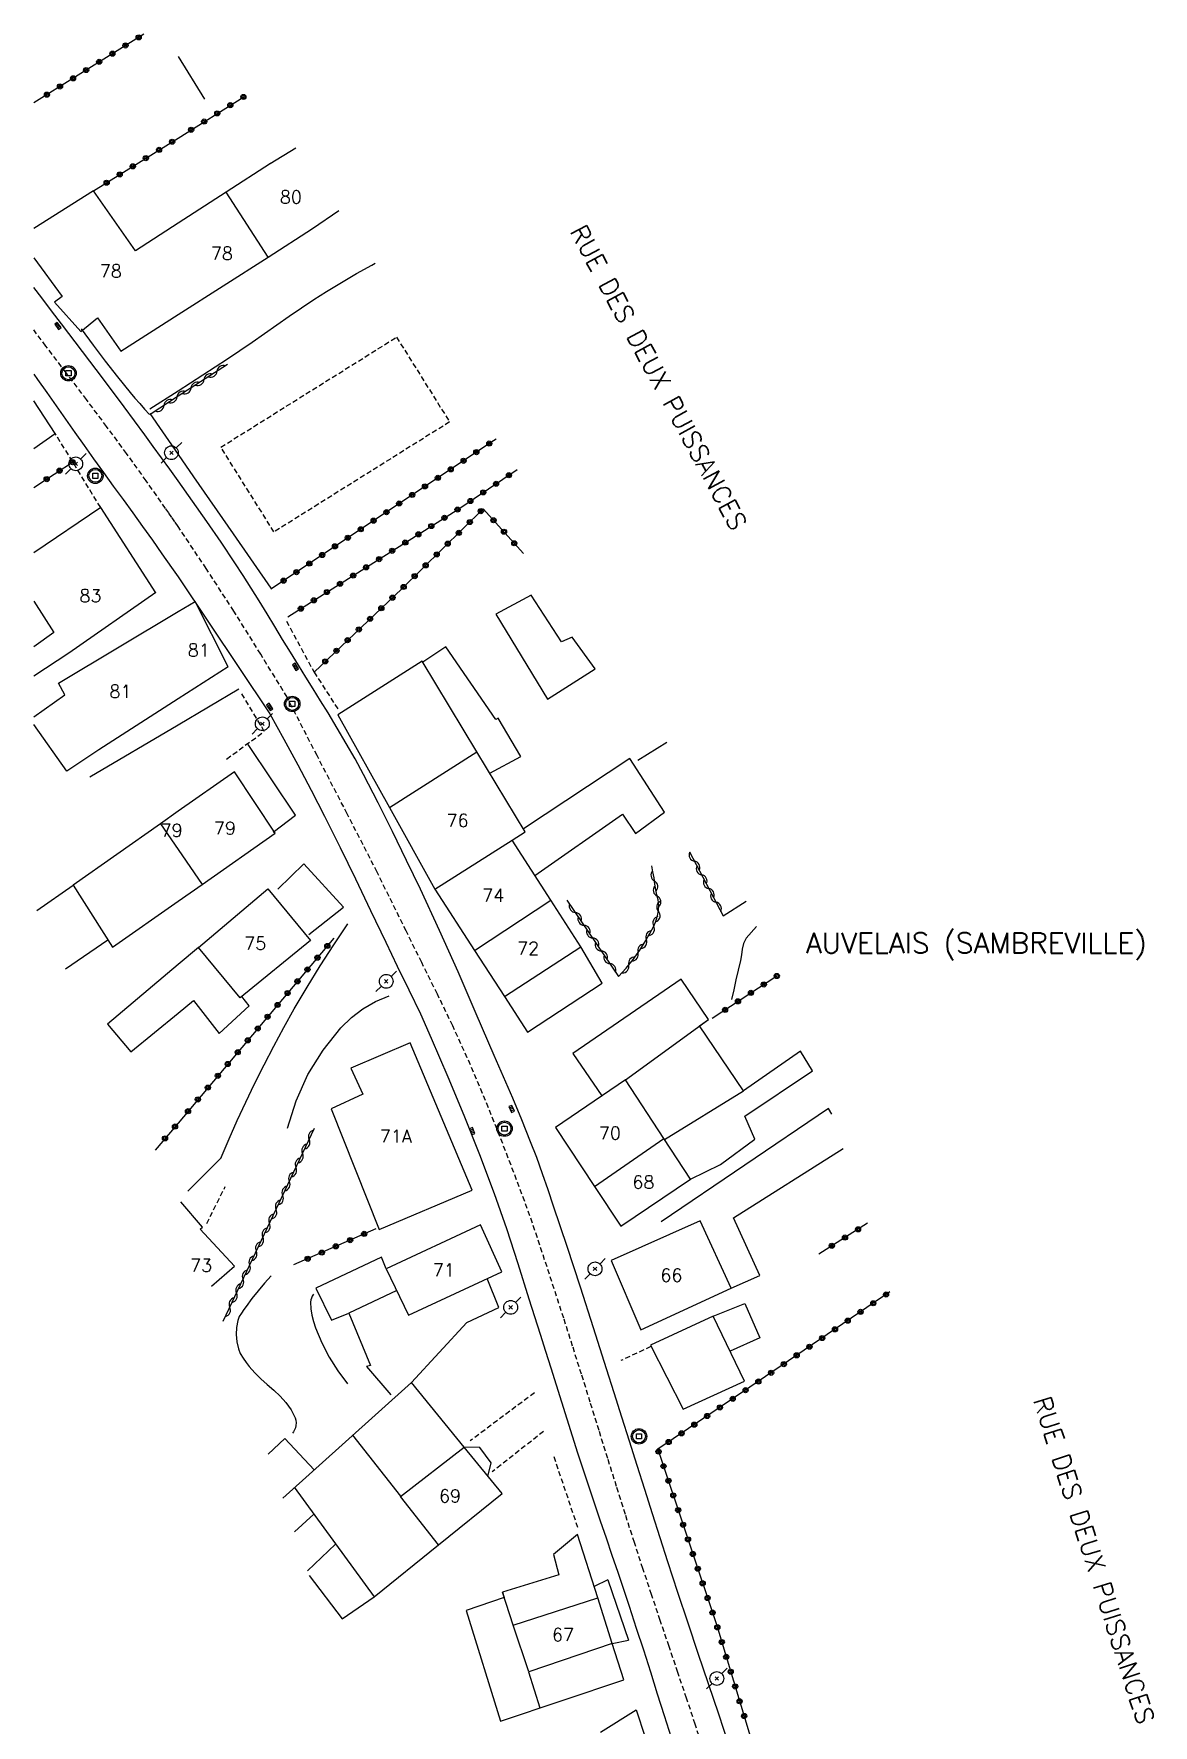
# Model space of a CAD drawing. Header units: millimetres. Extents: x 169000 to 170001, y 127000 to 128001.
# Drawn here: x 169000 to 169108.7, y 127426.9 to 127591.1 of the extents above; entities that cross this region are included whole.
import ezdxf
from ezdxf.enums import TextEntityAlignment as Align

# ---------------------------------------------------------------- set-up
doc = ezdxf.new("R2010")
doc.units = ezdxf.units.MM
doc.linetypes.add('DASHED', pattern=[0.75, 0.5, -0.25])
doc.layers.get('0').update_dxf_attribs({"linetype": 'CONTINUOUS'})
for name, color, linetype in [('W0001', 6, 'DASHED'), ('W0014', 7, 'CONTINUOUS'), ('W0017', 7, 'CONTINUOUS'), ('W0101', 7, 'CONTINUOUS'), ('W0104', 1, 'CONTINUOUS'), ('W0112', 1, 'DASHED'), ('W0300', 7, 'CONTINUOUS'), ('W0310', 3, 'CONTINUOUS'), ('W0323', 7, 'CONTINUOUS'), ('W0402', 7, 'CONTINUOUS'), ('W0420', 7, 'CONTINUOUS'), ('W0473', 7, 'CONTINUOUS'), ('W0980', 7, 'CONTINUOUS'), ('W0989', 7, 'CONTINUOUS'), ('W0991', 7, 'CONTINUOUS'), ('W1102', 7, 'CONTINUOUS')]:
    doc.layers.add(name, color=color, linetype=linetype)
doc.styles.get("Standard").update_dxf_attribs({"font": 'romans.shx', "width": 0.85})

# ---------------------------------------------------------------- blocks, each defined once
blk = doc.blocks.new('T473')
for p, q in [((-0.166667, 0.166667), (0.166667, -0.166667)), ((-0.166667, -0.166667), (0.166667, 0.166667)), ((0.500001, 0.500001), (1.000002, 1.000002)), ((-1.000002, -1.000002), (-0.500001, -0.500001))]:
    blk.add_line(p, q)
blk.add_ellipse((0, 0), major_axis=(0.471405, 0.471405), ratio=1, start_param=5.4977871438, end_param=11.780972451)
blk = doc.blocks.new('avaloir')
for p, q in [((-3, 0), (-3, -6)), ((0, 0), (0, -6)), ((3, 0), (3, -6))]:
    blk.add_line(p, q)
blk.add_lwpolyline([(0, 0), (-6, 0), (-6, -6), (6, -6), (6, 0), (-6, 0)])
blk = doc.blocks.new('T684')
at = {"xscale": 0.1666666666666667, "yscale": 0.1666666666666667, "rotation": 270}
blk.add_blockref('avaloir', (0, 0), dxfattribs=at)
blk = doc.blocks.new('sev_inspect')
blk.add_lwpolyline([(-4, 4), (4, 4), (4, -4), (-4, -4), (-4, 4)])
for radius in [12, 10]:
    blk.add_circle((0, 0), radius)
blk = doc.blocks.new('T654')
at = {"xscale": 0.0625, "yscale": 0.0625}
blk.add_blockref('sev_inspect', (0, 0), dxfattribs=at)
blk = doc.blocks.new('t323o')
at = {"color": 0, "linetype": 'Continuous'}
for radius in [0.25, 0.15]:
    blk.add_circle((0, 0), radius, dxfattribs=at)
blk = doc.blocks.new('t310o')
at = {"color": 0, "linetype": 'Continuous'}
for centre, start, end in [((-0.5, 0.38), 216.8699, 323.1304), ((0.5, -0.37), 36.8699, 143.1303)]:
    blk.add_arc(centre, 0.625, start, end, dxfattribs=at)

msp = doc.modelspace()

# ---------------------------------------------------------------- linework, layer by layer
at = {"layer": 'W0001', "linetype": 'DASHED'}
for points in [[(169014, 127543.28), (169013.7, 127543.72), (169013.4, 127544.16), (169013.1, 127544.6), (169012.79, 127545.04), (169010.92, 127547.71), (169009.01, 127550.36), (169007.07, 127552.99), (169005.11, 127555.6), (169003.14, 127558.2), (169001.17, 127560.8), (169000, 127562.36)], [(169065.04, 127424.44), (169064.22, 127426.97), (169063.38, 127429.49), (169062.53, 127432.01), (169061.68, 127434.52), (169060.83, 127437.04), (169059.98, 127439.56), (169059.14, 127442.08), (169058.31, 127444.61), (169057.44, 127447.33), (169056.58, 127450.05), (169055.73, 127452.77), (169054.88, 127455.5), (169054.03, 127458.23), (169053.18, 127460.95), (169052.32, 127463.68), (169051.45, 127466.39), (169050.53, 127469.24), (169049.6, 127472.08), (169048.66, 127474.92), (169047.66, 127477.74), (169046.34, 127481.25), (169044.98, 127484.75), (169043.57, 127488.23), (169042.09, 127491.68), (169040.67, 127494.79), (169039.18, 127497.87), (169037.66, 127500.93), (169036.15, 127504), (169033.33, 127509.71), (169030.43, 127515.38), (169027.5, 127521.03), (169024.59, 127526.69), (169022.03, 127530.89), (169019.42, 127535.06), (169016.74, 127539.19), (169014, 127543.28)]]:
    msp.add_lwpolyline(points, dxfattribs=at)
at = {"layer": 'W0014'}
for points in [[(169014, 127547.72), (169013.2, 127548.83), (169012.39, 127549.95), (169011.58, 127551.06), (169010.77, 127552.17), (169008.77, 127554.89), (169006.75, 127557.59), (169004.72, 127560.28), (169002.68, 127562.97), (169001.73, 127564.23), (169000.78, 127565.48), (169000, 127566.5)], [(169004.59, 127562.46), (169005.75, 127560.89), (169006.93, 127559.34), (169008.14, 127557.81), (169009.36, 127556.29), (169009.81, 127555.75), (169010.28, 127555.21), (169010.75, 127554.67), (169011.23, 127554.14)], [(169000, 127558.06), (169000.36, 127557.56), (169001.27, 127556.28), (169002.18, 127554.99), (169003.09, 127553.7), (169003.99, 127552.41), (169004.9, 127551.13), (169005.81, 127549.84), (169006.76, 127548.53), (169007.71, 127547.21), (169008.66, 127545.9), (169009.61, 127544.59), (169010.56, 127543.27), (169011.51, 127541.95), (169012.44, 127540.63), (169013.37, 127539.3), (169013.53, 127539.07), (169013.68, 127538.84), (169013.84, 127538.61), (169014, 127538.38)], [(169028.57, 127525.19), (169027.85, 127526.34), (169027.13, 127527.5), (169026.41, 127528.66), (169025.7, 127529.81), (169024.93, 127531.06), (169024.16, 127532.31), (169023.41, 127533.56), (169022.65, 127534.81), (169021.88, 127536.05), (169021.11, 127537.3), (169020.32, 127538.53), (169019.52, 127539.76), (169018.18, 127541.77), (169016.8, 127543.76), (169015.41, 127545.74), (169014, 127547.72)], [(169014, 127538.38), (169022.93, 127525.07)], [(169022.93, 127525.07), (169024.29, 127522.62), (169025.63, 127520.14), (169026.94, 127517.66), (169028.23, 127515.16), (169029.75, 127512.12), (169031.23, 127509.06), (169032.7, 127505.99), (169034.17, 127502.92), (169035.29, 127500.59), (169036.42, 127498.27), (169037.53, 127495.94), (169038.59, 127493.59), (169040.2, 127489.85), (169041.76, 127486.1), (169043.26, 127482.31), (169044.69, 127478.51), (169045.88, 127475.12), (169046.99, 127471.7), (169048.08, 127468.28), (169049.17, 127464.86), (169049.69, 127463.21), (169050.21, 127461.57), (169050.73, 127459.92), (169051.24, 127458.27), (169051.75, 127456.62), (169052.27, 127454.97), (169052.8, 127453.33), (169053.33, 127451.68), (169053.88, 127450.02), (169054.43, 127448.37), (169055, 127446.71), (169055.56, 127445.06), (169056.13, 127443.4), (169056.69, 127441.75), (169057.26, 127440.09), (169057.81, 127438.43), (169058.5, 127436.31), (169059.19, 127434.19), (169059.87, 127432.06), (169060.54, 127429.93), (169061.22, 127427.81), (169061.9, 127425.68)], [(169067.49, 127424.98), (169066.5, 127427.94), (169065.51, 127430.89), (169064.51, 127433.85), (169063.52, 127436.8), (169062.54, 127439.76), (169061.57, 127442.73), (169060.81, 127445.07), (169060.07, 127447.41), (169059.32, 127449.76), (169058.58, 127452.11), (169057.84, 127454.45), (169057.1, 127456.8), (169056.36, 127459.15), (169055.61, 127461.49), (169054.34, 127465.45), (169053.07, 127469.4), (169051.79, 127473.35), (169050.47, 127477.29), (169049.93, 127478.86), (169049.39, 127480.43), (169048.83, 127481.99), (169048.24, 127483.54), (169047.4, 127485.65), (169046.52, 127487.75), (169045.62, 127489.83), (169044.71, 127491.92), (169042.96, 127495.97), (169041.19, 127500.02), (169039.38, 127504.05), (169037.53, 127508.06), (169036.2, 127510.86), (169034.84, 127513.65), (169033.44, 127516.43), (169032.02, 127519.19), (169031.19, 127520.71), (169030.33, 127522.21), (169029.45, 127523.7), (169028.57, 127525.19)]]:
    msp.add_lwpolyline(points, dxfattribs=at)
at = {"layer": 'W0017'}
for points in [[(169014, 127556.44), (169015.2, 127557.22), (169016.4, 127557.99), (169017.6, 127558.77), (169018.79, 127559.56), (169020, 127560.37), (169021.2, 127561.19), (169022.39, 127562.02), (169023.59, 127562.86), (169024.78, 127563.69), (169025.99, 127564.51), (169027.2, 127565.31), (169028.43, 127566.1), (169029.88, 127566.98), (169031.34, 127567.84), (169032.82, 127568.67), (169033.13, 127568.84)], [(169011.27, 127554.71), (169014, 127556.44)], [(169019.92, 127527.48), (169014, 127523.99)], [(169014, 127523.99), (169005.45, 127518.95)], [(169023.23, 127513.58), (169025.4, 127515.25), (169020.82, 127522.11)], [(169018.19, 127482), (169018.96, 127483.81), (169019.75, 127485.6), (169020.58, 127487.39), (169021.43, 127489.15), (169022.35, 127491), (169023.3, 127492.83), (169024.28, 127494.64), (169025.29, 127496.44), (169026.54, 127498.54), (169027.81, 127500.62), (169029.13, 127502.67), (169030.49, 127504.7)], [(169070.18, 127504.44), (169069.18, 127503.29), (169068.92, 127502.78), (169068.79, 127502.22), (169068.72, 127501.67), (169068.62, 127501.14), (169068.39, 127500.2), (169068.17, 127499.25), (169067.96, 127498.3), (169067.75, 127497.35)], [(169014.96, 127478.74), (169018.22, 127482)], [(169023.04, 127470.51), (169022.39, 127469.8), (169021.77, 127469.07), (169021.17, 127468.32), (169020.61, 127467.54), (169020.38, 127467.23), (169020.15, 127466.9), (169019.95, 127466.56), (169019.81, 127466.19), (169019.68, 127465.5), (169019.65, 127464.81), (169019.71, 127464.11), (169019.86, 127463.43), (169020.05, 127462.96), (169020.32, 127462.52), (169020.62, 127462.11), (169020.92, 127461.71), (169021.46, 127461.08), (169022.05, 127460.5), (169022.67, 127459.95), (169023.29, 127459.41), (169023.91, 127458.83), (169024.48, 127458.2), (169024.99, 127457.5), (169025.37, 127456.73), (169025.44, 127456.49), (169025.46, 127456.24), (169025.45, 127455.99), (169025.4, 127455.75), (169025.35, 127455.61), (169025.29, 127455.48), (169025.21, 127455.36), (169025.11, 127455.25)], [(169027.15, 127468.73), (169027.04, 127468.55), (169026.97, 127468.36), (169026.91, 127468.17), (169026.88, 127467.96), (169026.89, 127467.32), (169026.99, 127466.69), (169027.16, 127466.07), (169027.36, 127465.47), (169027.96, 127464.02), (169028.69, 127462.63), (169029.52, 127461.3), (169030.46, 127460.04)]]:
    msp.add_lwpolyline(points, dxfattribs=at)
at = {"layer": 'W0101'}
for points in [[(169025.44, 127580.03), (169022.96, 127578.5), (169022.97, 127578.53), (169018.67, 127575.74)], [(169014, 127572.72), (169009.87, 127570.05), (169005.8, 127575.86), (169000, 127572.23)], [(169018.67, 127575.74), (169014, 127572.72)], [(169022.74, 127569.44), (169027.06, 127572.21), (169027.06, 127572.23), (169029.61, 127573.96)], [(169000, 127569.38), (169002.76, 127565.6), (169002.01, 127565.05)], [(169014, 127563.85), (169022.74, 127569.44)], [(169002.01, 127565.05), (169004.56, 127562.2)], [(169004.56, 127562.2), (169006.18, 127563.54), (169006.18, 127563.55), (169008.44, 127560.3), (169014, 127563.85)], [(169006.49, 127545.12), (169000, 127540.73)], [(169011.85, 127536.85), (169006.49, 127545.12)], [(169000, 127528.79), (169003.4, 127531.01), (169011.86, 127536.91)], [(169000, 127536.02), (169001.93, 127532.99), (169000, 127531.59)], [(169000, 127524.81), (169003, 127526.92), (169002.39, 127528.08), (169014, 127535.02)], [(169014, 127535.02), (169015.65, 127536.01)], [(169018.86, 127529.66), (169015.65, 127536.01)], [(169018.86, 127529.66), (169014, 127526.54)], [(169014, 127526.54), (169006.3, 127521.6), (169003.2, 127519.52), (169000, 127524.06)], [(169034.53, 127516), (169043.02, 127521.39)], [(169046.44, 127512.82), (169047.71, 127513.62), (169043.02, 127521.39)], [(169019.47, 127519.46), (169014, 127515.62)], [(169016.33, 127508.51), (169023.44, 127513.5), (169019.47, 127519.46)], [(169014, 127515.62), (169012.29, 127514.42)], [(169034.53, 127516), (169038.94, 127508.06)], [(169012.29, 127514.42), (169014, 127511.91)], [(169014, 127511.91), (169016.33, 127508.51)], [(169050.2, 127507), (169046.44, 127512.82)], [(169038.94, 127508.06), (169042.8, 127502.11)], [(169045.7, 127497.63), (169053.12, 127502.47), (169050.2, 127507)], [(169042.8, 127502.11), (169045.7, 127497.63)], [(169036.55, 127493.13), (169030.78, 127490.69), (169031.94, 127488.15), (169028.87, 127486.72), (169033.53, 127475.01)], [(169042.56, 127478.82), (169036.55, 127493.13)], [(169061.18, 127483.86), (169057.44, 127489.56), (169050.65, 127484.92)], [(169050.65, 127484.92), (169054.45, 127479.18)], [(169054.45, 127479.18), (169056.99, 127475.35), (169063.77, 127479.91), (169061.18, 127483.86)], [(169017.25, 127469.51), (169019.47, 127471.46), (169016.16, 127475.06), (169016.39, 127475.25), (169014.27, 127477.69)], [(169033.53, 127475.01), (169042.56, 127478.82)], [(169043.36, 127475.46), (169034.22, 127471.19), (169036.39, 127466.69), (169045.43, 127470.9)], [(169045.43, 127470.9), (169043.36, 127475.46)], [(169039.3, 127444.4), (169035.6, 127449.09), (169041.78, 127453.88)], [(169045.46, 127449.38), (169041.78, 127453.88)], [(169039.3, 127444.4), (169045.46, 127449.38)], [(169056.16, 127434.8), (169048.08, 127432.07), (169046.54, 127436.6), (169054.75, 127439.24)], [(169056.16, 127434.8), (169054.75, 127439.24)]]:
    msp.add_lwpolyline(points, dxfattribs=at)
at = {"layer": 'W0101', "linetype": 'DASHED'}
msp.add_lwpolyline([(169018.16, 127550.98), (169035.22, 127561.66), (169040.37, 127553.43), (169023.32, 127542.75), (169018.16, 127550.98)], close=True, dxfattribs=at)
at = {"layer": 'W0101'}
for points in [[(169022.72, 127508.09), (169026.88, 127503.09), (169020.02, 127497.5), (169016, 127502.4)], [(169056.06, 127472.01), (169058.95, 127465.28), (169067.72, 127469.31), (169064.7, 127475.86)]]:
    msp.add_lwpolyline(points, close=True, dxfattribs=at)
at = {"layer": 'W0104'}
for points in [[(169002.08, 127552.31), (169000, 127555.48)], [(169011.25, 127554.25), (169014, 127550.28)], [(169000, 127550.86), (169002.08, 127552.31)], [(169014, 127550.28), (169015.5, 127548.1), (169019.35, 127542.55), (169023.02, 127537.29)], [(169044.28, 127519.32), (169047.29, 127520.94), (169045.09, 127524.68), (169044.85, 127524.52), (169040, 127531.59), (169037.77, 127530.1)], [(169043.02, 127521.39), (169037.72, 127530.19), (169029.53, 127525)], [(169029.53, 127525), (169034.53, 127516)], [(169048.66, 127509.38), (169057.15, 127515.35), (169058.42, 127513.47), (169061.25, 127515.53), (169057.86, 127520.75), (169047.53, 127513.92)], [(169012.29, 127514.42), (169003.81, 127508.46), (169007.65, 127502.42), (169014, 127506.88)], [(169026.7, 127503.67), (169030.06, 127506.32), (169026.22, 127510.53), (169023.68, 127508.07)], [(169014, 127506.88), (169016.33, 127508.51)], [(169003.83, 127508.43), (169000.28, 127505.95)], [(169003.07, 127500.31), (169007.2, 127503.14)], [(169016, 127502.4), (169014, 127500.74)], [(169047.95, 127494.17), (169055.18, 127498.94), (169053.12, 127502.47)], [(169014, 127500.74), (169007.15, 127494.95), (169009.43, 127492.25), (169014, 127496.03)], [(169063.77, 127479.91), (169066.66, 127481.34), (169070, 127483.78), (169069.05, 127486.01), (169075.62, 127490.41), (169074.43, 127492.32), (169068.91, 127488.47), (169064.65, 127494.78), (169065.52, 127495.42), (169062.84, 127499.31), (169052.35, 127492.1), (169055.15, 127488)], [(169014, 127496.03), (169015.49, 127497.26), (169018.01, 127494.05), (169020.92, 127496.73), (169020.2, 127497.64)], [(169045.7, 127497.63), (169047.95, 127494.17)], [(169057.44, 127489.56), (169065.52, 127495.42)], [(169061.25, 127483.75), (169068.91, 127488.47)], [(169077.47, 127486.22), (169077.16, 127486.75), (169060.91, 127475.75)], [(169067.72, 127469.31), (169070.5, 127470.53), (169067.93, 127476.15), (169078.57, 127482.89)], [(169034.22, 127471.19), (169033.77, 127472.31), (169027.39, 127469.31), (169028.9, 127466.21), (169030.59, 127466.9), (169032.68, 127461.79), (169032.29, 127461.71), (169034.67, 127458.96)], [(169035.25, 127469.08), (169030.59, 127466.9)], [(169036.66, 127460.14), (169042.06, 127465.98), (169045.16, 127467.43), (169044.02, 127470.25)], [(169065.97, 127466.61), (169069.05, 127467.83), (169070.48, 127464.49), (169067.6, 127463.2)], [(169041.78, 127453.88), (169036.66, 127460.14), (169024.19, 127448.93)], [(169022.76, 127453.19), (169024.36, 127454.73), (169027.23, 127451.66)], [(169035.65, 127449.13), (169030.97, 127455.03)], [(169044.08, 127451.02), (169044.42, 127452.37), (169043.31, 127453.83), (169041.78, 127453.88)], [(169025.29, 127449.99), (169033.03, 127439.35)], [(169025.3, 127445.66), (169027.2, 127447.36)], [(169026.58, 127441.87), (169029.3, 127444.47)], [(169054.75, 127439.24), (169052.8, 127445.38), (169050.47, 127443.44), (169050.97, 127441.48), (169045.51, 127439.78), (169045.67, 127439.28), (169041.98, 127438.01), (169045.32, 127427.27), (169057.28, 127431.28)], [(169026.73, 127441.41), (169029.93, 127437.21), (169033.03, 127439.35), (169039.3, 127444.4)], [(169046.54, 127436.6), (169045.51, 127439.78)], [(169055.74, 127440.98), (169054.4, 127440.34)], [(169055.74, 127440.98), (169057.75, 127435.15)], [(169056.16, 127434.8), (169057.75, 127435.15)], [(169057.28, 127431.28), (169056.16, 127434.8)], [(169048.04, 127432.06), (169049.14, 127428.55)], [(169055.02, 127426.19), (169058.47, 127428.36), (169061.12, 127420.41), (169059.61, 127419.22)]]:
    msp.add_lwpolyline(points, dxfattribs=at)
for points in [[(169044.87, 127534.75), (169049.88, 127526.51), (169054.49, 127529.45), (169052.27, 127532.52), (169051.23, 127532.07), (169048.29, 127536.6)], [(169059.88, 127463.77), (169063.06, 127457.57), (169068.99, 127460.3), (169065.97, 127466.61)]]:
    msp.add_lwpolyline(points, close=True, dxfattribs=at)
at = {"layer": 'W0112'}
for points in [[(169006.49, 127545.12), (169002.08, 127552.31)], [(169024.52, 127534.09), (169027.21, 127529.14)], [(169027.21, 127529.14), (169029.61, 127525.42)], [(169022.38, 127523.38), (169020.08, 127527.22)], [(169048.61, 127459.16), (169042.38, 127454.49)], [(169049.49, 127455.4), (169044.5, 127451.47)], [(169052.83, 127446.07), (169050.47, 127453.06)]]:
    msp.add_lwpolyline(points, dxfattribs=at)
at = {"layer": 'W0112', "linetype": 'DASHED'}
for points in [[(169018.72, 127520.7), (169022.38, 127523.38)], [(169016.79, 127475.59), (169018.59, 127479.19)], [(169059.9, 127463.64), (169057.01, 127462.29)]]:
    msp.add_lwpolyline(points, dxfattribs=at)
at = {"layer": 'W0300'}
for points in [[(169014, 127588.92), (169016.57, 127584.78)], [(169058.66, 127520.6), (169061.45, 127522.35)], [(169066.93, 127505.46), (169069.17, 127506.9)], [(169024.63, 127484.84), (169025.46, 127487.5), (169026.62, 127490.05), (169028.08, 127492.43), (169029.82, 127494.61), (169030.84, 127495.6), (169031.96, 127496.45), (169033.18, 127497.16), (169034.49, 127497.71)]]:
    msp.add_lwpolyline(points, dxfattribs=at)
at = {"layer": 'W0310'}
for points in [[(169018.8, 127559.01), (169014, 127555.92)], [(169014, 127555.92), (169011.38, 127554.23)], [(169056.77, 127499.58), (169057.52, 127500.39), (169058.21, 127501.24), (169058.84, 127502.14), (169059.42, 127503.08), (169059.62, 127503.42), (169059.82, 127503.77), (169060.01, 127504.12), (169060.19, 127504.48), (169060.35, 127504.85), (169060.49, 127505.23), (169060.6, 127505.62), (169060.67, 127506.02), (169060.68, 127506.52), (169060.61, 127507.02), (169060.5, 127507.5), (169060.41, 127507.98), (169060.31, 127508.56), (169060.22, 127509.15), (169060.11, 127509.73), (169060.01, 127510.31)], [(169063.67, 127511.69), (169066.93, 127505.46)], [(169051.76, 127507), (169056.77, 127499.58)], [(169018.39, 127466.12), (169027.25, 127484.84)]]:
    msp.add_lwpolyline(points, dxfattribs=at)
at = {"layer": 'W0323'}
for points in [[(169010.68, 127591.09), (169008.09, 127589.48), (169000, 127584.41)], [(169014, 127581), (169020.4, 127585.01)], [(169005.8, 127575.86), (169014, 127581)], [(169044.89, 127551.77), (169044.63, 127551.6), (169023, 127537.19)], [(169000, 127547.05), (169003.94, 127549.65)], [(169024.66, 127534.5), (169041.37, 127545.07), (169046.93, 127548.8)], [(169027.21, 127529.14), (169035.73, 127537.24), (169043.64, 127545)], [(169043.64, 127545), (169047.54, 127540.66)], [(169029.13, 127503.3), (169014, 127485.35)], [(169065.87, 127495.52), (169072.15, 127499.64)], [(169014, 127485.35), (169011.78, 127482.72)], [(169033.21, 127475.09), (169025.21, 127471.57)], [(169080.95, 127475.62), (169076.23, 127472.62)], [(169083.13, 127468.96), (169069.52, 127459.69), (169060.59, 127453.67), (169066.32, 127436.55), (169075.04, 127407.66)]]:
    msp.add_lwpolyline(points, dxfattribs=at)
at = {"layer": 'W1102'}
for points in [[(169022.74, 127569.44), (169018.67, 127575.74)], [(169038.94, 127508.06), (169046.44, 127512.82)], [(169042.8, 127502.11), (169050.2, 127507)], [(169054.45, 127479.18), (169061.18, 127483.86)]]:
    msp.add_lwpolyline(points, dxfattribs=at)

# ---------------------------------------------------------------- block references
at = {"layer": 'W0310'}
for p, rotation in [((169016.52, 127557.54), 212.7539452844754), ((169017.78, 127558.35), 212.7539452844754), ((169013.9, 127555.86), 212.7539452845828), ((169015.26, 127556.73), 212.7539452844754), ((169012.64, 127555.04), 212.7539452845828), ((169064.14, 127510.78), 297.6277537284549), ((169064.84, 127509.45), 297.6277537284549), ((169060.26, 127508.86), 99.42618021709002), ((169065.53, 127508.12), 297.6277537284549), ((169060.52, 127507.39), 102.7780950449065), ((169060.65, 127505.9), 79.63081785999555), ((169066.23, 127506.79), 297.6277537284549), ((169052.58, 127505.79), 304.0193490613913), ((169053.42, 127504.55), 304.0193490613913), ((169060.19, 127504.48), 66.41241645129912), ((169054.26, 127503.31), 304.0193490613913), ((169059.47, 127503.16), 59.97977676547858), ((169055.1, 127502.06), 304.0193490613913), ((169058.67, 127501.9), 54.62803190150263), ((169055.93, 127500.82), 304.0193490613913), ((169057.77, 127500.7), 51.07859432545315), ((169026.74, 127483.74), 64.66676360461034), ((169026.09, 127482.39), 64.66676360461034), ((169024.81, 127479.67), 64.66676360461034), ((169025.45, 127481.03), 64.66676360461034), ((169024.17, 127478.32), 64.66676360461034), ((169023.53, 127476.96), 64.66676360461034), ((169022.88, 127475.61), 64.66676360461034), ((169022.24, 127474.25), 64.66676360461034), ((169020.96, 127471.54), 64.66676360461034), ((169021.6, 127472.9), 64.66676360461034), ((169020.32, 127470.18), 64.66676360461034), ((169019.68, 127468.83), 64.66676360461034), ((169019.03, 127467.47), 64.66676360461034)]:
    msp.add_blockref('t310o', p, dxfattribs=dict(at, rotation=rotation))
at = {"layer": 'W0323'}
for p, rotation in [((169010.18, 127590.77), 211.7137092146016), ((169007.63, 127589.19), 212.0821871560605), ((169008.9, 127589.99), 211.7137092146016), ((169005.08, 127587.6), 212.0821871560605), ((169006.35, 127588.4), 212.0821871560605), ((169002.54, 127586.01), 212.0821871560605), ((169003.81, 127586.8), 212.0821871560605), ((169001.27, 127585.21), 212.0821871560605), ((169019.08, 127584.19), 32.08033586960398), ((169020.35, 127584.99), 32.08033586960398), ((169016.54, 127582.6), 32.08033586960398), ((169017.81, 127583.39), 32.08033586960398), ((169013.43, 127580.64), 32.08033586959216), ((169015.27, 127581.8), 32.08033586960398), ((169010.88, 127579.05), 32.08033586959216), ((169012.16, 127579.85), 32.08033586959216), ((169008.34, 127577.46), 32.08033586959216), ((169009.61, 127578.25), 32.08033586959216), ((169007.07, 127576.66), 32.08033586959216), ((169044.22, 127551.33), 213.6790614535538), ((169003.76, 127549.53), 33.42086777343468), ((169041.73, 127549.66), 213.6790614535538), ((169042.97, 127550.5), 213.6790614535538), ((169001.25, 127547.88), 33.42086777343468), ((169002.5, 127548.7), 33.42086777343468), ((169039.23, 127548), 213.6790614535538), ((169040.48, 127548.83), 213.6790614535538), ((169046.13, 127548.26), 33.85101101349423), ((169036.73, 127546.34), 213.6790614535538), ((169037.98, 127547.17), 213.6790614535538), ((169043.64, 127546.59), 33.85101101349423), ((169044.88, 127547.42), 33.85101101349423), ((169034.24, 127544.67), 213.6790614535538), ((169035.48, 127545.51), 213.6790614535538), ((169041.14, 127544.92), 32.30638005006669), ((169042.39, 127545.75), 33.85101101349423), ((169043.4, 127544.77), 44.45900705848005), ((169031.74, 127543.01), 213.6790614535538), ((169032.99, 127543.84), 213.6790614535538), ((169038.6, 127543.32), 32.30638005006669), ((169039.87, 127544.12), 32.30638005006669), ((169041.26, 127542.66), 44.45900705848005), ((169042.33, 127543.71), 44.45900705848005), ((169044.64, 127543.88), 311.9470249354932), ((169045.65, 127542.77), 311.9470249354932), ((169029.24, 127541.35), 213.6790614535538), ((169030.49, 127542.18), 213.6790614535538), ((169036.07, 127541.72), 32.30638005006669), ((169037.34, 127542.52), 32.30638005006669), ((169040.19, 127541.61), 44.45900705848005), ((169046.65, 127541.65), 311.9470249354932), ((169026.75, 127539.68), 213.6790614535538), ((169027.99, 127540.51), 213.6790614535538), ((169033.53, 127540.11), 32.30638005006669), ((169034.8, 127540.92), 32.30638005006669), ((169038.05, 127539.51), 44.45900705848005), ((169039.12, 127540.56), 44.45900705848005), ((169024.25, 127538.02), 213.6790614535538), ((169025.5, 127538.85), 213.6790614535538), ((169029.73, 127537.71), 32.30638005006669), ((169031, 127538.51), 32.30638005006669), ((169032.26, 127539.31), 32.30638005006669), ((169036.98, 127538.46), 44.45900705848005), ((169027.19, 127536.11), 32.30638005006669), ((169028.46, 127536.91), 32.30638005006669), ((169034.82, 127536.37), 43.53809206404205), ((169035.91, 127537.41), 44.45900705848005), ((169025.93, 127535.3), 32.30638005006669), ((169033.74, 127535.34), 43.53809206404205), ((169031.56, 127533.28), 43.53809206404205), ((169032.65, 127534.31), 43.53809206404205), ((169029.39, 127531.21), 43.53809206404205), ((169030.47, 127532.24), 43.53809206404205), ((169028.3, 127530.18), 43.53809206404205), ((169028.5, 127502.55), 229.8598375423928), ((169026.57, 127500.26), 229.8598375423928), ((169027.54, 127501.41), 229.8598375423928), ((169025.6, 127499.11), 229.8598375423928), ((169070.88, 127498.81), 33.22384870379002), ((169072.14, 127499.63), 33.22384870379002), ((169023.67, 127496.82), 229.8598375423928), ((169024.64, 127497.97), 229.8598375423928), ((169068.37, 127497.17), 33.22384870379002), ((169069.63, 127497.99), 33.22384870379002), ((169022.7, 127495.67), 229.8598375423928), ((169067.12, 127496.34), 33.22384870379002), ((169020.77, 127493.38), 229.8598375423928), ((169021.74, 127494.53), 229.8598375423928), ((169019.8, 127492.23), 229.8598375423928), ((169018.83, 127491.08), 229.8598375423928), ((169016.9, 127488.79), 229.8598375423928), ((169017.87, 127489.94), 229.8598375423928), ((169015.93, 127487.64), 229.8598375423928), ((169014.97, 127486.5), 229.8598375423928), ((169012.74, 127483.86), 229.8598375422573), ((169013.71, 127485.01), 229.8598375422573), ((169030.71, 127473.98), 203.768562022612), ((169032.08, 127474.59), 203.768562022612), ((169078.76, 127474.23), 212.3837095592938), ((169080.03, 127475.03), 212.3837095592938), ((169026.59, 127472.17), 203.768562022612), ((169027.96, 127472.77), 203.768562022612), ((169029.33, 127473.38), 203.768562022612), ((169077.49, 127473.43), 212.3837095592938), ((169081.51, 127467.85), 214.2572356667362), ((169082.75, 127468.7), 214.2572356667362), ((169079.03, 127466.16), 214.2572356667362), ((169080.27, 127467.01), 214.2572356667362), ((169076.55, 127464.47), 214.2572356667362), ((169077.79, 127465.32), 214.2572356667362), ((169074.07, 127462.79), 214.2572356667362), ((169075.31, 127463.63), 214.2572356667362), ((169071.59, 127461.1), 214.2572356667362), ((169072.83, 127461.94), 214.2572356667362), ((169069.11, 127459.41), 213.963837325429), ((169070.35, 127460.25), 214.2572356667362), ((169066.62, 127457.73), 213.963837325429), ((169067.86, 127458.57), 213.963837325429), ((169064.13, 127456.06), 213.963837325429), ((169065.38, 127456.9), 213.963837325429), ((169061.64, 127454.38), 213.963837325429), ((169062.89, 127455.22), 213.963837325429), ((169060.66, 127453.45), 288.4881487998593), ((169061.14, 127452.03), 288.4881487998593), ((169061.62, 127450.61), 288.4881487998593), ((169062.09, 127449.19), 288.4881487998593), ((169062.57, 127447.76), 288.4881487998593), ((169063.04, 127446.34), 288.4881487998593), ((169063.52, 127444.92), 288.4881487998593), ((169063.99, 127443.5), 288.4881487998593), ((169064.47, 127442.07), 288.4881487998593), ((169064.94, 127440.65), 288.4881487998593), ((169065.42, 127439.23), 288.4881487998593), ((169065.9, 127437.81), 288.4881487998593), ((169066.37, 127436.38), 286.7956444589178), ((169066.8, 127434.95), 286.7956444589178), ((169067.23, 127433.51), 286.7956444589178), ((169067.67, 127432.07), 286.7956444589178), ((169068.1, 127430.64), 286.7956444589178), ((169068.53, 127429.2), 286.7956444589178), ((169068.97, 127427.77), 286.7956444589178)]:
    msp.add_blockref('t323o', p, dxfattribs=dict(at, rotation=rotation))
at = {"layer": 'W0402', "xscale": 0.31, "yscale": 0.31, "zscale": 0.31}
for p, rotation in [((169002.46, 127562.85), 37.00374192392533), ((169025.55, 127529.73), 31.83424494870948), ((169022.77, 127525.68), 212.5937669933712), ((169046.54, 127486.78), 22.8759873993742), ((169042.41, 127484.5), 201.688208851287)]:
    msp.add_blockref('T684', p, dxfattribs=dict(at, rotation=rotation))
at = {"layer": 'W0420'}
for p in [(169003.36, 127558.16), (169005.97, 127548.2), (169025.09, 127526.05), (169045.7, 127484.81), (169058.76, 127454.92)]:
    msp.add_blockref('T654', p, dxfattribs=at)
at = {"layer": 'W0473'}
for p in [(169013.36, 127550.44), (169004.07, 127549.36), (169022.19, 127524.12), (169034.22, 127499.11), (169054.49, 127471.19), (169046.3, 127467.45), (169066.32, 127431.41)]:
    msp.add_blockref('T473', p, dxfattribs=at)

# ---------------------------------------------------------------- texts
at = {"layer": 'W0980'}
msp.add_text('AUVELAIS (SAMBREVILLE)', height=2, dxfattribs=at).set_placement((169091.5, 127502.69), align=Align.MIDDLE)
at = {"layer": 'W0989'}
for rotation, p in [(298.3788, (169052, 127571.95)), (287.8551, (169097.02, 127458.45))]:
    msp.add_text('RUE DES DEUX PUISSANCES', height=1.75, rotation=rotation, dxfattribs=at).set_placement(p)
at = {"layer": 'W0991'}
for s, p in [('80', (169024.96, 127575.27)), ('78', (169018.26, 127569.8)), ('78', (169007.47, 127568.08)), ('83', (169005.5, 127536.55)), ('81', (169016.02, 127531.27)), ('81', (169008.41, 127527.27)), ('76', (169041.14, 127514.73)), ('79', (169013.37, 127513.77)), ('79', (169018.56, 127513.98)), ('74', (169044.61, 127507.47)), ('75', (169021.5, 127502.8)), ('72', (169047.99, 127502.32)), ('71A', (169035.14, 127484.07)), ('70', (169055.93, 127484.37)), ('68', (169059.19, 127479.61)), ('73', (169016.24, 127471.53)), ('71', (169039.81, 127471.08)), ('66', (169061.91, 127470.57)), ('69', (169040.41, 127449.14)), ('67', (169051.38, 127435.66))]:
    msp.add_text(s, height=1.25, dxfattribs=at).set_placement(p, align=Align.MIDDLE_CENTER)

doc.saveas('drawing.dxf')
